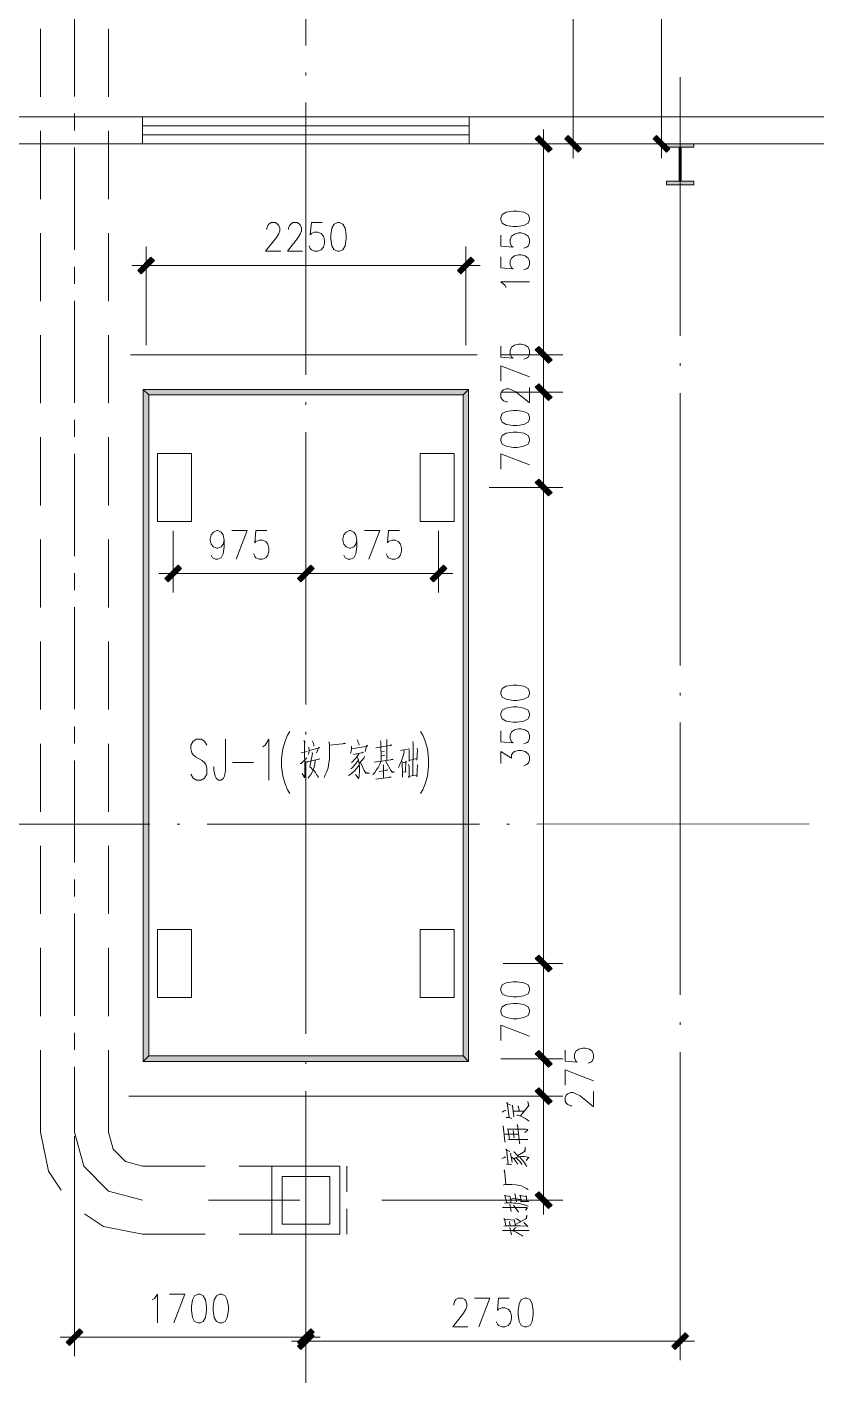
# Model space of a CAD drawing. Header units: millimetres. Extents: x 564 to 880, y 85 to 763.
# Drawn here: x 836.38 to 842.18, y 744.74 to 754.65 of the extents above; entities that cross this region are included whole.
import ezdxf

# ---------------------------------------------------------------- set-up
doc = ezdxf.new("R2010")
doc.units = ezdxf.units.MM

msp = doc.modelspace()

# ---------------------------------------------------------------- hatches: boundary and pattern name
h = msp.add_hatch(color=0)
h.dxf.hatch_style = 2
h.paths.add_polyline_path([(840.2417, 753.7575), (840.217, 753.7328), (840.119, 753.8308), (840.1436, 753.8555)])
h = msp.add_hatch(color=0)
h.dxf.hatch_style = 2
h.paths.add_polyline_path([(840.3354, 753.8308), (840.3601, 753.8555), (840.4581, 753.7575), (840.4335, 753.7328)])
h = msp.add_hatch(color=0)
h.dxf.hatch_style = 2
h.paths.add_polyline_path([(840.9859, 753.8308), (841.0106, 753.8555), (841.1086, 753.7575), (841.0839, 753.7328)])
h = msp.add_hatch(color=0)
h.dxf.hatch_style = 2
h.paths.add_polyline_path([(841.2828, 753.7693), (841.0828, 753.7693), (841.0828, 753.794), (841.2828, 753.794)])
h = msp.add_hatch(color=0)
h.dxf.hatch_style = 2
h.paths.add_polyline_path([(841.1751, 753.7693), (841.1902, 753.7693), (841.1902, 753.5192), (841.1751, 753.5192)])
h = msp.add_hatch(color=0)
h.dxf.hatch_style = 2
h.paths.add_polyline_path([(841.2828, 753.5192), (841.0828, 753.5192), (841.0828, 753.4941), (841.2828, 753.4941)])
h = msp.add_hatch(color=0)
h.dxf.hatch_style = 2
h.paths.add_polyline_path([(837.2946, 752.9614), (837.3196, 752.9367), (837.2216, 752.8387), (837.1969, 752.8633)])
h = msp.add_hatch(color=0)
h.dxf.hatch_style = 2
h.paths.add_polyline_path([(839.5712, 752.8387), (839.5465, 752.8633), (839.6445, 752.9614), (839.6692, 752.9367)])
h = msp.add_hatch(color=0)
h.dxf.hatch_style = 2
h.paths.add_polyline_path([(840.119, 752.2809), (840.1436, 752.3056), (840.2417, 752.2075), (840.217, 752.1828)])
h = msp.add_hatch(color=0)
h.dxf.hatch_style = 2
h.paths.add_polyline_path([(840.119, 752.2809), (840.1436, 752.3056), (840.2417, 752.2075), (840.217, 752.1828)])
h = msp.add_hatch(color=0)
h.dxf.hatch_style = 2
h.paths.add_polyline_path([(837.2781, 747.0897), (837.2381, 747.0497), (837.2381, 751.9893), (837.2781, 751.9492)])
h = msp.add_hatch(color=0)
h.dxf.hatch_style = 2
h.paths.add_polyline_path([(837.2781, 751.9492), (837.2381, 751.9893), (839.6281, 751.9893), (839.588, 751.9492)])
h = msp.add_hatch(color=0)
h.dxf.hatch_style = 2
h.paths.add_polyline_path([(839.588, 751.9492), (839.6281, 751.9893), (839.6281, 747.0497), (839.588, 747.0897)])
h = msp.add_hatch(color=0)
h.dxf.hatch_style = 2
h.paths.add_polyline_path([(840.2417, 751.9327), (840.217, 751.9081), (840.119, 752.0057), (840.1436, 752.0308)])
h = msp.add_hatch(color=0)
h.dxf.hatch_style = 2
h.paths.add_polyline_path([(840.2417, 751.9327), (840.217, 751.9081), (840.119, 752.0057), (840.1436, 752.0308)])
h = msp.add_hatch(color=0)
h.dxf.hatch_style = 2
h.paths.add_polyline_path([(840.2417, 751.2326), (840.217, 751.2079), (840.119, 751.3059), (840.1436, 751.3306)])
h = msp.add_hatch(color=0)
h.dxf.hatch_style = 2
h.paths.add_polyline_path([(840.119, 751.3059), (840.1436, 751.3306), (840.2417, 751.2326), (840.217, 751.2079)])
h = msp.add_hatch(color=0)
h.dxf.hatch_style = 2
h.paths.add_polyline_path([(837.4946, 750.6977), (837.5196, 750.673), (837.4216, 750.5749), (837.3969, 750.5996)])
h = msp.add_hatch(color=0)
h.dxf.hatch_style = 2
h.paths.add_polyline_path([(838.4696, 750.6977), (838.4942, 750.673), (838.3966, 750.5749), (838.3715, 750.5996)])
h = msp.add_hatch(color=0)
h.dxf.hatch_style = 2
h.paths.add_polyline_path([(838.3966, 750.5749), (838.3715, 750.5996), (838.4696, 750.6977), (838.4942, 750.673)])
h = msp.add_hatch(color=0)
h.dxf.hatch_style = 2
h.paths.add_polyline_path([(839.3708, 750.5749), (839.3461, 750.5996), (839.4442, 750.6977), (839.4689, 750.673)])
h = msp.add_hatch(color=0)
h.dxf.hatch_style = 2
h.paths.add_polyline_path([(840.119, 747.8064), (840.1436, 747.8311), (840.2417, 747.733), (840.217, 747.7084)])
h = msp.add_hatch(color=0)
h.dxf.hatch_style = 2
h.paths.add_polyline_path([(840.2417, 747.733), (840.217, 747.7084), (840.119, 747.8064), (840.1436, 747.8311)])
h = msp.add_hatch(color=0)
h.dxf.hatch_style = 2
h.paths.add_polyline_path([(839.588, 747.0897), (839.6281, 747.0497), (837.2381, 747.0497), (837.2781, 747.0897)])
h = msp.add_hatch(color=0)
h.dxf.hatch_style = 2
h.paths.add_polyline_path([(840.119, 747.1062), (840.1436, 747.1309), (840.2417, 747.0332), (840.217, 747.0082)])
h = msp.add_hatch(color=0)
h.dxf.hatch_style = 2
h.paths.add_polyline_path([(840.2417, 747.0332), (840.217, 747.0082), (840.119, 747.1062), (840.1436, 747.1309)])
h = msp.add_hatch(color=0)
h.dxf.hatch_style = 2
h.paths.add_polyline_path([(840.2417, 746.7581), (840.217, 746.7334), (840.119, 746.8314), (840.1436, 746.8561)])
h = msp.add_hatch(color=0)
h.dxf.hatch_style = 2
h.paths.add_polyline_path([(840.119, 746.8314), (840.1436, 746.8561), (840.2417, 746.7581), (840.217, 746.7334)])
h = msp.add_hatch(color=0)
h.dxf.hatch_style = 2
h.paths.add_polyline_path([(840.119, 746.0665), (840.1436, 746.0912), (840.2417, 745.9931), (840.217, 745.9684)])
h = msp.add_hatch(color=0)
h.dxf.hatch_style = 2
h.paths.add_polyline_path([(836.7697, 745.0843), (836.7944, 745.0597), (836.6967, 744.9616), (836.6717, 744.9863)])
h = msp.add_hatch(color=0)
h.dxf.hatch_style = 2
h.paths.add_polyline_path([(838.3966, 744.9616), (838.3715, 744.9863), (838.4696, 745.0843), (838.4942, 745.0597)])
h = msp.add_hatch(color=0)
h.dxf.hatch_style = 2
h.paths.add_polyline_path([(838.4696, 745.0554), (838.4942, 745.0307), (838.3966, 744.9326), (838.3715, 744.9573)])
h = msp.add_hatch(color=0)
h.dxf.hatch_style = 2
h.paths.add_polyline_path([(841.1462, 744.9326), (841.1215, 744.9573), (841.2195, 745.0554), (841.2442, 745.0307)])

# ---------------------------------------------------------------- linework, layer by layer
at = {"color": 0, "lineweight": 0}
for points in [[(841.0474, 753.7947), (841.0474, 759.593)], [(840.397, 757.0931), (840.397, 753.7947)], [(838.4331, 754.5181), (838.4331, 756.5199)], [(836.7332, 754.1421), (836.7332, 754.8927)], [(836.4831, 754.6401), (836.4831, 754.1396)], [(836.9833, 754.6401), (836.9833, 754.1396)], [(838.4331, 754.2977), (838.4331, 754.3178)], [(841.1827, 752.3828), (841.1827, 754.2834)], [(838.4331, 752.0959), (838.4331, 754.0977)], [(834.5833, 753.994), (837.2331, 753.994)], [(836.7332, 753.892), (836.7332, 754.0169)], [(837.2331, 753.994), (839.6331, 753.994)], [(837.2331, 753.994), (837.2331, 753.794)], [(839.6331, 753.994), (846.5323, 753.994)], [(839.6331, 753.994), (839.6331, 753.794)], [(836.4831, 753.8895), (836.4831, 753.3889)], [(836.9833, 753.8895), (836.9833, 753.3889)], [(839.6331, 753.9274), (837.2331, 753.9274)], [(840.1801, 753.6891), (840.1801, 753.8991)], [(840.397, 753.8991), (840.397, 753.6891)], [(841.0474, 753.8991), (841.0474, 753.6891)], [(837.2867, 753.794), (835.2849, 753.794)], [(836.0631, 753.794), (837.2331, 753.794)], [(839.6331, 753.8609), (837.2331, 753.8609)], [(837.2331, 753.794), (839.6331, 753.794)], [(837.5068, 753.794), (837.4867, 753.794)], [(839.7089, 753.794), (837.7071, 753.794)], [(846.3323, 753.794), (839.6331, 753.794)], [(839.929, 753.794), (839.9089, 753.794)], [(839.9497, 753.794), (840.32, 753.794)], [(842.1312, 753.794), (840.1293, 753.794)], [(840.1801, 752.2451), (840.1801, 753.7932)], [(842.0796, 753.794), (840.2567, 753.794)], [(842.4328, 753.794), (840.9072, 753.794)], [(836.7332, 753.0161), (836.7332, 753.7668)], [(838.145, 753.165), (838.145, 753.175), (838.1529, 753.195), (838.1612, 753.205), (838.1769, 753.2151), (838.2091, 753.2151), (838.2252, 753.205), (838.2331, 753.195), (838.2409, 753.175), (838.2409, 753.1549), (838.2331, 753.1349), (838.217, 753.1052), (838.1372, 753.005), (838.2492, 753.005)], [(838.305, 753.165), (838.305, 753.175), (838.3132, 753.195), (838.3211, 753.205), (838.3372, 753.2151), (838.369, 753.2151), (838.3851, 753.205), (838.393, 753.195), (838.4009, 753.175), (838.4009, 753.1549), (838.393, 753.1349), (838.3769, 753.1052), (838.2971, 753.005), (838.4091, 753.005)], [(838.5529, 753.2151), (838.4731, 753.2151), (838.4649, 753.1249), (838.4731, 753.1349), (838.4971, 753.1449), (838.5211, 753.1449), (838.5451, 753.1349), (838.5612, 753.1152), (838.569, 753.0852), (838.569, 753.0651), (838.5612, 753.0351), (838.5451, 753.0151), (838.5211, 753.005), (838.4971, 753.005), (838.4731, 753.0151), (838.4649, 753.0251), (838.457, 753.0451)], [(836.4831, 753.1388), (836.4831, 752.6383)], [(836.9833, 753.1388), (836.9833, 752.6383)], [(839.8653, 753.1231), (839.8653, 753.0433), (839.9551, 753.0351), (839.9451, 753.0433), (839.9351, 753.0673), (839.9351, 753.0913), (839.9451, 753.1152), (839.9651, 753.1313), (839.9952, 753.1392), (840.0152, 753.1392), (840.0453, 753.1313), (840.0653, 753.1152), (840.0753, 753.0913), (840.0753, 753.0673), (840.0653, 753.0433), (840.0553, 753.0351), (840.0352, 753.0272)], [(837.2581, 752.3141), (837.2581, 753.0401)], [(839.608, 752.3141), (839.608, 753.0401)], [(839.8653, 752.9632), (839.8653, 752.883), (839.9551, 752.8752), (839.9451, 752.883), (839.9351, 752.907), (839.9351, 752.9313), (839.9451, 752.9553), (839.9651, 752.971), (839.9952, 752.9793), (840.0152, 752.9793), (840.0453, 752.971), (840.0653, 752.9553), (840.0753, 752.9313), (840.0753, 752.907), (840.0653, 752.883), (840.0553, 752.8752), (840.0352, 752.8673)], [(836.7332, 752.7657), (836.7332, 752.8909)], [(837.3633, 752.9002), (837.1533, 752.9002)], [(837.2588, 752.9002), (839.6073, 752.9002)], [(839.5029, 752.9002), (839.7129, 752.9002)], [(839.9054, 752.7392), (839.8953, 752.7553), (839.8653, 752.7793), (840.0753, 752.7793)], [(836.7332, 751.8902), (836.7332, 752.6408)], [(836.4831, 752.3882), (836.4831, 751.8877)], [(836.9833, 752.3882), (836.9833, 751.8877)], [(839.8653, 752.3066), (839.8653, 752.2268), (839.9551, 752.2186), (839.9451, 752.2268), (839.9351, 752.2508), (839.9351, 752.2748), (839.9451, 752.2988), (839.9651, 752.3149), (839.9952, 752.3227), (840.0152, 752.3227), (840.0453, 752.3149), (840.0653, 752.2988), (840.0753, 752.2748), (840.0753, 752.2508), (840.0653, 752.2268), (840.0553, 752.2186), (840.0352, 752.2107)], [(840.1801, 752.3492), (840.1801, 752.1392)], [(840.1801, 752.3492), (840.1801, 752.1392)], [(839.6925, 752.2444), (837.145, 752.2444)], [(839.8649, 752.2444), (840.32, 752.2444)], [(839.9497, 752.2444), (840.32, 752.2444)], [(840.1801, 751.9692), (840.1801, 752.2444)], [(839.8653, 752.0508), (839.8653, 752.1628), (840.0753, 752.0827)], [(841.1827, 752.1624), (841.1827, 752.1825)], [(839.9154, 751.8988), (839.9054, 751.8988), (839.8853, 751.9066), (839.8753, 751.9149), (839.8653, 751.9306), (839.8653, 751.9628), (839.8753, 751.9789), (839.8853, 751.9868), (839.9054, 751.9946), (839.9254, 751.9946), (839.9451, 751.9868), (839.9751, 751.9707), (840.0753, 751.8909), (840.0753, 752.0029)], [(840.1801, 751.8644), (840.1801, 752.0741)], [(840.1801, 751.8644), (840.1801, 752.0741)], [(838.4331, 751.8755), (838.4331, 751.8955)], [(839.8649, 751.9692), (840.32, 751.9692)], [(839.8649, 751.9692), (840.32, 751.9692)], [(840.1801, 751.9685), (840.1801, 751.2701)], [(841.1827, 749.9606), (841.1827, 751.9624)], [(836.7332, 751.6397), (836.7332, 751.7649)], [(836.4831, 751.6376), (836.4831, 751.137)], [(836.9833, 751.6376), (836.9833, 751.137)], [(838.4331, 749.6737), (838.4331, 751.6755)], [(836.7332, 750.7639), (836.7332, 751.5149)], [(839.8653, 751.4032), (839.8653, 751.5152), (840.0753, 751.4354)], [(840.1801, 751.1642), (840.1801, 751.3742)], [(840.1801, 751.3742), (840.1801, 751.1642)], [(839.7801, 751.2694), (840.32, 751.2694)], [(839.7801, 751.2694), (840.32, 751.2694)], [(840.1801, 751.2687), (840.1801, 747.7703)], [(837.4581, 750.9492), (837.4581, 750.4962)], [(837.8334, 750.8812), (837.8255, 750.8512), (837.8094, 750.8315), (837.7855, 750.8215), (837.7776, 750.8215), (837.7536, 750.8315), (837.7375, 750.8512), (837.7297, 750.8812), (837.7297, 750.8912), (837.7375, 750.9213), (837.7536, 750.9413), (837.7776, 750.9513), (837.7855, 750.9513), (837.8094, 750.9413), (837.8255, 750.9213), (837.8334, 750.8812), (837.8334, 750.8315), (837.8255, 750.7814), (837.8094, 750.7513), (837.7855, 750.7413), (837.7697, 750.7413), (837.7458, 750.7513), (837.7375, 750.7714)], [(837.8896, 750.9513), (838.0016, 750.9513), (837.9214, 750.7413)], [(838.1454, 750.9513), (838.0656, 750.9513), (838.0574, 750.8612), (838.0656, 750.8712), (838.0896, 750.8812), (838.1136, 750.8812), (838.1375, 750.8712), (838.1536, 750.8512), (838.1615, 750.8215), (838.1615, 750.8014), (838.1536, 750.7714), (838.1375, 750.7513), (838.1136, 750.7413), (838.0896, 750.7413), (838.0656, 750.7513), (838.0574, 750.7614), (838.0495, 750.7814)], [(838.8084, 750.8812), (838.8002, 750.8512), (838.7844, 750.8315), (838.7601, 750.8215), (838.7522, 750.8215), (838.7282, 750.8315), (838.7121, 750.8512), (838.7043, 750.8812), (838.7043, 750.8912), (838.7121, 750.9213), (838.7282, 750.9413), (838.7522, 750.9513), (838.7601, 750.9513), (838.7844, 750.9413), (838.8002, 750.9213), (838.8084, 750.8812), (838.8084, 750.8315), (838.8002, 750.7814), (838.7844, 750.7513), (838.7601, 750.7413), (838.7443, 750.7413), (838.7204, 750.7513), (838.7121, 750.7714)], [(838.8642, 750.9513), (838.9762, 750.9513), (838.8964, 750.7413)], [(839.1204, 750.9513), (839.0402, 750.9513), (839.0324, 750.8612), (839.0402, 750.8712), (839.0642, 750.8812), (839.0882, 750.8812), (839.1121, 750.8712), (839.1282, 750.8512), (839.1361, 750.8215), (839.1361, 750.8014), (839.1282, 750.7714), (839.1121, 750.7513), (839.0882, 750.7413), (839.0642, 750.7413), (839.0402, 750.7513), (839.0324, 750.7614), (839.0241, 750.7814)], [(839.4073, 750.9492), (839.4073, 750.4962)], [(836.4831, 750.8866), (836.4831, 750.3864)], [(836.9833, 750.8866), (836.9833, 750.3864)], [(838.4331, 750.8676), (838.4331, 750.4962)], [(838.4331, 750.8676), (838.4331, 750.4962)], [(836.7332, 750.5138), (836.7332, 750.639)], [(837.5629, 750.6365), (837.3533, 750.6365)], [(838.4324, 750.6365), (837.4588, 750.6365)], [(838.5379, 750.6365), (838.3279, 750.6365)], [(838.3279, 750.6365), (838.5379, 750.6365)], [(839.4066, 750.6365), (838.4338, 750.6365)], [(839.3025, 750.6365), (839.5125, 750.6365)], [(836.7332, 749.6379), (836.7332, 750.3885)], [(836.4831, 750.1359), (836.4831, 749.6358)], [(836.9833, 750.1359), (836.9833, 749.6358)], [(841.1827, 749.7406), (841.1827, 749.7603)], [(836.7332, 749.3878), (836.7332, 749.5127)], [(841.1827, 747.5384), (841.1827, 749.5402)], [(837.706, 749.3756), (837.6889, 749.4043), (837.6631, 749.4186), (837.6291, 749.4186), (837.6034, 749.4043), (837.5862, 749.3756), (837.5862, 749.347), (837.5948, 749.3184), (837.6034, 749.3041), (837.6205, 749.2898), (837.6717, 749.2612), (837.6889, 749.2472), (837.6975, 749.2329), (837.706, 749.2043), (837.706, 749.1613), (837.6889, 749.1327), (837.6631, 749.1184), (837.6291, 749.1184), (837.6034, 749.1327), (837.5862, 749.1613)], [(837.8431, 749.4186), (837.8431, 749.19), (837.8348, 749.147), (837.8263, 749.1327), (837.8091, 749.1184), (837.7919, 749.1184), (837.7747, 749.1327), (837.7662, 749.147), (837.7576, 749.19), (837.7576, 749.2186)], [(838.1175, 749.3613), (838.1347, 749.3756), (838.1604, 749.4186), (838.1604, 749.1184)], [(838.3146, 749.4755), (838.2975, 749.4472), (838.2803, 749.4043), (838.2631, 749.347), (838.2545, 749.2755), (838.2545, 749.2186), (838.2631, 749.147), (838.2803, 749.0898), (838.2975, 749.0472), (838.3146, 749.0186)], [(838.4331, 749.4533), (838.4331, 749.4733)], [(838.8112, 749.4136), (838.818, 749.395), (838.8223, 749.3853), (838.8238, 749.3735)], [(839.0266, 749.4161), (839.0281, 749.4068), (839.0266, 749.2651)], [(839.2746, 749.4755), (839.2918, 749.4472), (839.3089, 749.4043), (839.3261, 749.347), (839.3347, 749.2755), (839.3347, 749.2186), (839.3261, 749.147), (839.3089, 749.0898), (839.2918, 749.0472), (839.2746, 749.0186)], [(839.8653, 749.4794), (839.8653, 749.3996), (839.9551, 749.3914), (839.9451, 749.3996), (839.9351, 749.4236), (839.9351, 749.4476), (839.9451, 749.4715), (839.9651, 749.4876), (839.9952, 749.4955), (840.0152, 749.4955), (840.0453, 749.4876), (840.0653, 749.4715), (840.0753, 749.4476), (840.0753, 749.4236), (840.0653, 749.3996), (840.0553, 749.3914), (840.0352, 749.3835)], [(836.4831, 749.3853), (836.4831, 748.8848)], [(836.9833, 749.3853), (836.9833, 748.8848)], [(838.3973, 749.317), (838.4427, 749.3288)], [(838.4184, 749.4089), (838.427, 749.395), (838.4227, 749.3971), (838.4256, 749.1517), (838.4241, 749.142), (838.4227, 749.1349), (838.4059, 749.1656), (838.4227, 749.142)], [(838.4553, 749.3595), (838.4567, 749.3359), (838.4538, 749.3191), (838.4527, 749.3098), (838.4499, 749.3052)], [(838.4567, 749.3359), (838.5318, 749.3545), (838.529, 749.3595), (838.5121, 749.317)], [(838.4796, 749.3216), (838.481, 749.3123), (838.4624, 749.2154), (838.471, 749.2082), (838.4796, 749.1989), (838.4907, 749.1871), (838.5036, 749.1728), (838.5121, 749.1585), (838.5193, 749.1492), (838.525, 749.1374)], [(838.4781, 749.4068), (838.4882, 749.3878), (838.4907, 749.3781), (838.4907, 749.3663)], [(838.6027, 749.3996), (838.607, 749.3807), (838.607, 749.3427), (838.607, 749.3073), (838.6055, 749.2719), (838.6012, 749.2436), (838.5959, 749.2082), (838.5873, 749.1821), (838.5758, 749.1563), (838.5672, 749.1374)], [(838.7218, 749.3878), (838.7146, 749.39), (838.705, 749.3853), (838.7232, 749.3878), (838.6084, 749.3735)], [(838.7687, 749.3663), (838.7687, 749.3545), (838.7672, 749.3427), (838.7658, 749.3309), (838.7644, 749.3216), (838.7615, 749.3123)], [(838.7687, 749.3477), (838.8864, 749.3663), (838.8807, 749.3735), (838.8678, 749.3288)], [(838.7826, 749.3052), (838.8549, 749.3216), (838.851, 749.3241), (838.8438, 749.3191)], [(838.9798, 749.4089), (838.9826, 749.3996), (838.9855, 749.2579), (838.9769, 749.2343), (838.964, 749.2107), (838.9501, 749.1917), (838.9386, 749.1728), (838.9261, 749.1585)], [(838.9458, 749.3545), (839.0649, 749.3735), (839.0592, 749.376), (839.0492, 749.3688)], [(838.9855, 749.3263), (838.9884, 749.3263), (839.0109, 749.3309)], [(839.1526, 749.3381), (839.154, 749.3216), (839.1454, 749.2887), (839.1358, 749.2601), (839.1257, 749.239), (839.1143, 749.2107)], [(839.1286, 749.3359), (839.1798, 749.3452)], [(839.1894, 749.3499), (839.1923, 749.3359), (839.1923, 749.2579), (839.1894, 749.2626), (839.2492, 749.2769)], [(839.2177, 749.4018), (839.2206, 749.3807), (839.2191, 749.1517)], [(839.2506, 749.3524), (839.252, 749.3381), (839.2492, 749.2651)], [(839.8653, 749.2393), (839.8653, 749.3273), (839.9451, 749.2794), (839.9451, 749.3034), (839.9551, 749.3195), (839.9651, 749.3273), (839.9952, 749.3356), (840.0152, 749.3356), (840.0453, 749.3273), (840.0653, 749.3116), (840.0753, 749.2876), (840.0753, 749.2637), (840.0653, 749.2393), (840.0553, 749.2315), (840.0352, 749.2236)], [(836.7332, 748.5119), (836.7332, 749.2626)], [(837.8946, 749.2472), (838.0488, 749.2472)], [(838.3901, 749.239), (838.3973, 749.239), (838.4399, 749.2815)], [(838.4331, 747.2515), (838.4331, 749.2533)], [(838.4384, 749.2508), (838.4427, 749.2483), (838.4456, 749.2508), (838.5361, 749.2744), (838.529, 749.2719), (838.5222, 749.2697)], [(838.5021, 749.2626), (838.4993, 749.2343), (838.4935, 749.2129), (838.4853, 749.1939), (838.4781, 749.1753), (838.4696, 749.1585), (838.4581, 749.1445), (838.4499, 749.1327)], [(838.8252, 749.2272), (838.8041, 749.2035), (838.7855, 749.1821), (838.7701, 749.1681), (838.7572, 749.1585), (838.7472, 749.1517)], [(838.818, 749.2626), (838.8012, 749.2415), (838.7869, 749.2247), (838.7744, 749.2107), (838.7644, 749.201)], [(838.8223, 749.3098), (838.8027, 749.2815), (838.7884, 749.2672), (838.7773, 749.2554), (838.7672, 749.2461)], [(838.8098, 749.2887), (838.818, 749.2719), (838.8223, 749.2533), (838.8252, 749.2343), (838.8266, 749.2129), (838.8281, 749.1917), (838.8266, 749.1753), (838.8252, 749.1563), (838.8238, 749.1445), (838.8209, 749.1349), (838.8195, 749.1281), (838.8141, 749.1374), (838.7969, 749.1585), (838.8195, 749.1327)], [(838.8635, 749.2908), (838.8606, 749.2815), (838.8252, 749.239)], [(838.8352, 749.2461), (838.8706, 749.1681), (838.9003, 749.1681), (838.8706, 749.1728), (838.8621, 749.1871)], [(838.9343, 749.2483), (839.0746, 749.2697), (839.0692, 749.2719), (839.0592, 749.2697)], [(838.9869, 749.2934), (839.0123, 749.3005)], [(839.0037, 749.2297), (839.0037, 749.1349)], [(839.018, 749.2601), (839.0635, 749.1753), (839.0832, 749.1753), (839.0635, 749.1799), (839.0549, 749.1917)], [(839.1386, 749.2579), (839.1415, 749.2415), (839.1429, 749.1681), (839.1429, 749.1399), (839.1429, 749.1753), (839.1698, 749.1774), (839.1655, 749.1774), (839.1683, 749.2579), (839.1726, 749.2508), (839.1401, 749.2436)], [(839.188, 749.2318), (839.1909, 749.2179), (839.1909, 749.1374), (839.188, 749.1445), (839.2506, 749.1563), (839.2492, 749.142), (839.2531, 749.2297)], [(838.9458, 749.1256), (839.0592, 749.1399), (839.0535, 749.142), (839.0463, 749.1374)], [(838.9726, 749.1799), (839.0324, 749.1917), (839.0295, 749.1939), (839.018, 749.1871)], [(837.2867, 748.7946), (835.2849, 748.7942)], [(837.5068, 748.7946), (837.4867, 748.7946)], [(839.7089, 748.7946), (837.7071, 748.7946)], [(839.929, 748.7946), (839.9089, 748.7946)], [(842.1312, 748.795), (840.1293, 748.7946)], [(836.4831, 748.6347), (836.4831, 748.1341)], [(836.9833, 748.6347), (836.9833, 748.1341)], [(836.7332, 748.2619), (836.7332, 748.3867)], [(836.7332, 747.386), (836.7332, 748.1366)], [(836.4831, 747.884), (836.4831, 747.3835)], [(836.9833, 747.884), (836.9833, 747.3835)], [(840.1801, 747.8747), (840.1801, 747.6647)], [(840.1801, 747.6647), (840.1801, 747.8747)], [(839.8828, 747.7695), (840.32, 747.7695)], [(839.8828, 747.7695), (840.32, 747.7695)], [(840.1801, 747.7688), (840.1801, 747.0704)], [(841.1827, 747.3184), (841.1827, 747.338)], [(836.7332, 747.1355), (836.7332, 747.2608)], [(839.8653, 747.2035), (839.8653, 747.3155), (840.0753, 747.2357)], [(836.4831, 747.1334), (836.4831, 746.5298)], [(836.9833, 747.1334), (836.9833, 746.5298)], [(840.1801, 747.1745), (840.1801, 746.9649)], [(840.1801, 746.9649), (840.1801, 747.1745)], [(840.3376, 747.1323), (840.3376, 747.0522), (840.4277, 747.0443), (840.4177, 747.0522), (840.4077, 747.0761), (840.4077, 747.1001), (840.4177, 747.1241), (840.4377, 747.1402), (840.4674, 747.1481), (840.4875, 747.1481), (840.5175, 747.1402), (840.5376, 747.1241), (840.5476, 747.1001), (840.5476, 747.0761), (840.5376, 747.0522), (840.5276, 747.0443), (840.5075, 747.0361)], [(838.4331, 747.0311), (838.4331, 747.0511)], [(839.8649, 747.0697), (840.32, 747.0697)], [(840.0821, 747.0697), (840.32, 747.0697)], [(840.1801, 746.7953), (840.1801, 747.069)], [(841.1827, 745.1162), (841.1827, 747.118)], [(836.7332, 746.5298), (836.7332, 747.0107)], [(840.3376, 746.8761), (840.3376, 746.9881), (840.5476, 746.9083)], [(840.1801, 746.6897), (840.1801, 746.8998)], [(840.1801, 746.8998), (840.1801, 746.6897)], [(839.8249, 746.7946), (837.1318, 746.7946)], [(838.4331, 745.2378), (838.4331, 746.8311)], [(839.578, 746.7946), (840.32, 746.7946)], [(839.9275, 746.6382), (839.9129, 746.747), (839.9079, 746.7441), (839.9376, 746.7295)], [(840.012, 746.649), (840.0102, 746.6504), (840.0714, 746.7269), (840.0631, 746.7559), (840.0682, 746.7269), (840.0631, 746.7176)], [(840.0821, 746.7946), (840.32, 746.7946)], [(840.1801, 746.7939), (840.1801, 746.0303)], [(840.3877, 746.7241), (840.3776, 746.7241), (840.3576, 746.7323), (840.3476, 746.7402), (840.3376, 746.7563), (840.3376, 746.7881), (840.3476, 746.8042), (840.3576, 746.8121), (840.3776, 746.8203), (840.3977, 746.8203), (840.4177, 746.8121), (840.4478, 746.7964), (840.5476, 746.7162), (840.5476, 746.8282)], [(839.8746, 746.6779), (839.8896, 746.6862), (839.8978, 746.6901), (839.9029, 746.6901)], [(839.9043, 746.6382), (839.9161, 746.6382), (839.9243, 746.6371), (839.9326, 746.6357), (839.9408, 746.6332), (839.9458, 746.6303)], [(839.9608, 746.6425), (839.9508, 746.7284), (839.949, 746.723), (839.954, 746.7098)], [(839.9622, 746.6833), (839.9705, 746.6847), (840.0417, 746.6847)], [(839.9823, 746.6543), (839.9905, 746.6543), (840.012, 746.6475), (840.0302, 746.6382), (840.0467, 746.6293), (840.0599, 746.621), (840.0732, 746.6117)], [(839.9987, 746.6901), (840.0005, 746.6926), (839.9937, 746.723), (839.9919, 746.7191), (839.9955, 746.7123)], [(839.8946, 746.4572), (839.8978, 746.4597), (839.8961, 746.4636), (839.8828, 746.5774), (839.8828, 746.5724), (839.8846, 746.5591)], [(839.9293, 746.4783), (839.9175, 746.5552), (839.9143, 746.5509), (840.0385, 746.5523), (840.0517, 746.5509), (840.0614, 746.5484), (840.0649, 746.547), (840.0417, 746.5273)], [(839.964, 746.4876), (839.9558, 746.543)], [(840.002, 746.4439), (840.0052, 746.4479), (840.0038, 746.4504), (839.9873, 746.5867), (839.9855, 746.5803), (839.9905, 746.5681)], [(836.4831, 746.5298), (836.5404, 746.2429), (836.6334, 746.1033)], [(836.7332, 746.5298), (836.8001, 746.2797), (836.9833, 746.0969), (837.2331, 746.0296)], [(836.7332, 746.4994), (836.7332, 744.8829)], [(836.9833, 746.5298), (837.0166, 746.4046), (837.1082, 746.3133), (837.2331, 746.2797)], [(839.8928, 746.5141), (839.997, 746.5141)], [(839.9175, 746.4729), (839.9308, 746.4769), (839.9987, 746.4769), (840.0649, 746.4758), (840.0581, 746.4758), (840.0267, 746.4769)], [(839.8732, 746.3355), (839.8864, 746.342), (839.8928, 746.3459), (839.9011, 746.3473)], [(839.9193, 746.2958), (839.9061, 746.4057), (839.9011, 746.4003), (839.9326, 746.3885)], [(839.949, 746.3091), (839.9376, 746.3763), (839.9358, 746.3724), (839.9394, 746.3659)], [(839.9458, 746.3459), (839.9655, 746.3277), (839.9755, 746.3144), (839.9837, 746.3037), (839.9905, 746.2944)], [(839.959, 746.3845), (839.9655, 746.3817), (839.9955, 746.3488)], [(839.9608, 746.3341), (839.9723, 746.342), (839.9855, 746.3459), (839.9987, 746.3488), (840.0134, 746.3498), (840.0284, 746.3513), (840.0399, 746.3498), (840.0531, 746.3488), (840.0614, 746.3473), (840.0682, 746.3448), (840.0732, 746.3434), (840.0664, 746.338), (840.0517, 746.3223), (840.0699, 746.3434)], [(839.9787, 746.342), (839.9937, 746.3262), (840.0052, 746.313), (840.0152, 746.3012), (840.022, 746.2919)], [(839.9905, 746.3581), (840.0449, 746.391), (840.0449, 746.4189), (840.0417, 746.391), (840.0317, 746.3831)], [(840.0038, 746.3488), (840.0202, 746.3287), (840.0352, 746.3116), (840.0449, 746.2972), (840.0517, 746.2851), (840.0567, 746.2758)], [(837.2331, 746.2797), (837.6921, 746.2797)], [(837.9422, 746.2797), (838.4012, 746.2797)], [(838.183, 746.2797), (838.6832, 746.2797)], [(838.183, 745.7799), (838.183, 746.2797)], [(838.6832, 745.7799), (838.6832, 746.2797)], [(838.7329, 746.0922), (838.7329, 746.2797)], [(839.8914, 746.2522), (839.8896, 746.2454), (839.8928, 746.2364), (839.8914, 746.2536), (839.9011, 746.1463)], [(839.9061, 746.2958), (839.9143, 746.2958), (839.9225, 746.2944), (839.9308, 746.2933), (839.9376, 746.2919), (839.944, 746.289)], [(838.2581, 746.2049), (838.608, 746.2049)], [(838.2581, 745.8547), (838.2581, 746.2049)], [(838.608, 745.8547), (838.608, 746.2049)], [(839.8828, 746.1409), (839.8961, 746.1448), (839.9225, 746.1448), (839.9476, 746.1448), (839.9723, 746.1438), (839.9919, 746.1398), (840.017, 746.1345), (840.0352, 746.1266), (840.0531, 746.1158), (840.0664, 746.108)], [(839.9061, 746.0128), (839.8961, 746.0668), (839.8928, 746.0643), (839.9326, 746.0575), (839.9308, 746.0629), (839.9426, 746.0114)], [(839.9408, 746.0379), (839.954, 746.0418), (839.9919, 746.0379), (840.0152, 746.0339)], [(839.9805, 746.0167), (839.9673, 746.0801)], [(840.007, 746.0167), (840.0184, 746.0192), (840.0385, 746.0192), (840.0714, 746.0207), (840.0567, 746.0207), (840.0517, 746.0643), (840.0517, 746.0565), (840.0038, 746.0643), (840.0088, 746.0668), (840.017, 746.0182)], [(840.1801, 746.1348), (840.1801, 745.9248)], [(837.7182, 746.0296), (838.3894, 746.0296)], [(838.7329, 745.7799), (838.7329, 745.9674)], [(838.9901, 746.0296), (840.32, 746.0296)], [(839.8764, 745.9745), (839.8864, 745.9785), (839.8828, 745.977), (840.0449, 745.9756), (840.0567, 745.9756), (840.0614, 745.9745), (840.0467, 745.9559), (840.0581, 745.9745)], [(839.8928, 746.0074), (839.9043, 746.0114), (839.9243, 746.0114), (839.9426, 746.0114), (839.9608, 746.0089), (839.9787, 746.0074), (839.9937, 746.006), (840.0102, 746.0035), (840.0302, 745.9981), (840.0449, 745.9942), (840.0664, 745.9863)], [(839.9426, 745.9466), (839.9308, 746.0006)], [(839.9955, 745.9412), (839.959, 745.9928)], [(836.8069, 745.9298), (836.9461, 745.8368), (837.2331, 745.7799)], [(838.2581, 745.8547), (838.608, 745.8547)], [(839.9029, 745.8421), (839.8928, 745.8951), (839.8878, 745.8897), (839.964, 745.8819), (839.964, 745.8872), (839.9723, 745.8421)], [(839.8878, 745.8382), (839.9011, 745.8407), (839.9572, 745.8407), (839.9608, 745.8407), (840.0038, 745.8407), (840.007, 745.8407), (840.0581, 745.8382), (840.0631, 745.8368), (840.0334, 745.8647), (840.0367, 745.8633)], [(839.9343, 745.8421), (839.9293, 745.8726)], [(839.9723, 745.8514), (840.0549, 745.8962), (840.0567, 745.9201), (840.0517, 745.8962), (840.0435, 745.8897)], [(839.9755, 745.8962), (839.9837, 745.8937), (840.0102, 745.8726)], [(837.2331, 745.7799), (837.6921, 745.7799)], [(837.9422, 745.7799), (838.4012, 745.7799)], [(838.183, 745.7799), (838.6832, 745.7799)], [(839.8746, 745.8049), (839.8828, 745.8078), (840.0732, 745.8064), (840.0614, 745.8039), (840.0417, 745.8064)], [(839.9326, 745.8303), (839.944, 745.776)], [(839.944, 745.8064), (839.9673, 745.7985), (839.9887, 745.7892), (840.0038, 745.7813), (840.017, 745.7734), (840.0284, 745.7666)], [(839.9558, 745.8078), (839.9673, 745.825), (839.9773, 745.8303)], [(837.3032, 745.2979), (837.3193, 745.308), (837.3432, 745.338), (837.3432, 745.128)], [(837.4313, 745.338), (837.5433, 745.338), (837.4631, 745.128)], [(838.4331, 745.3166), (838.4331, 744.8539)], [(839.52, 745.2589), (839.52, 745.269), (839.5279, 745.289), (839.5358, 745.299), (839.5519, 745.309), (839.5841, 745.309), (839.5998, 745.299), (839.608, 745.289), (839.6159, 745.269), (839.6159, 745.2489), (839.608, 745.2289), (839.5919, 745.1992), (839.5118, 745.099), (839.6238, 745.099)], [(839.6721, 745.309), (839.7841, 745.309), (839.7039, 745.099)], [(839.9279, 745.309), (839.8478, 745.309), (839.8399, 745.2192), (839.8478, 745.2289), (839.8717, 745.2389), (839.8961, 745.2389), (839.92, 745.2289), (839.9358, 745.2092), (839.944, 745.1792), (839.944, 745.1591), (839.9358, 745.1291), (839.92, 745.109), (839.8961, 745.099), (839.8717, 745.099), (839.8478, 745.109), (839.8399, 745.1191), (839.832, 745.1391)], [(841.1827, 745.3166), (841.1827, 744.8539)], [(838.4331, 745.2403), (838.4331, 744.8829)], [(838.4331, 745.2378), (838.4331, 741.4839)], [(836.8381, 745.0232), (836.628, 745.0232)], [(836.7339, 745.0232), (838.4324, 745.0232)], [(838.3279, 745.0232), (838.5379, 745.0232)], [(838.5379, 744.9942), (838.3279, 744.9942)], [(838.4338, 744.9942), (841.1819, 744.9942)], [(841.0778, 744.9942), (841.2878, 744.9942)], [(841.1827, 744.8962), (841.1827, 744.9162)]]:
    msp.add_lwpolyline(points, dxfattribs=at)
for points in [[(840.2417, 753.7575), (840.217, 753.7328), (840.119, 753.8308), (840.1436, 753.8555)], [(840.3354, 753.8308), (840.3601, 753.8555), (840.4581, 753.7575), (840.4335, 753.7328)], [(840.9859, 753.8308), (841.0106, 753.8555), (841.1086, 753.7575), (841.0839, 753.7328)], [(841.2828, 753.7693), (841.0828, 753.7693), (841.0828, 753.794), (841.2828, 753.794)], [(841.1751, 753.7693), (841.1902, 753.7693), (841.1902, 753.5192), (841.1751, 753.5192)], [(841.2828, 753.5192), (841.0828, 753.5192), (841.0828, 753.4941), (841.2828, 753.4941)], [(839.8653, 753.2351), (839.8753, 753.2111), (839.9054, 753.195), (839.9551, 753.1871), (839.9851, 753.1871), (840.0352, 753.195), (840.0653, 753.2111), (840.0753, 753.2351), (840.0753, 753.2512), (840.0653, 753.2752), (840.0352, 753.2913), (839.9851, 753.2991), (839.9551, 753.2991), (839.9054, 753.2913), (839.8753, 753.2752), (839.8653, 753.2512)], [(838.6649, 753.2151), (838.6409, 753.205), (838.6248, 753.175), (838.617, 753.1249), (838.617, 753.0952), (838.6248, 753.0451), (838.6409, 753.0151), (838.6649, 753.005), (838.681, 753.005), (838.705, 753.0151), (838.7211, 753.0451), (838.729, 753.0952), (838.729, 753.1249), (838.7211, 753.175), (838.705, 753.205), (838.681, 753.2151)], [(837.2946, 752.9614), (837.3196, 752.9367), (837.2216, 752.8387), (837.1969, 752.8633)], [(839.5712, 752.8387), (839.5465, 752.8633), (839.6445, 752.9614), (839.6692, 752.9367)], [(840.119, 752.2809), (840.1436, 752.3056), (840.2417, 752.2075), (840.217, 752.1828)], [(840.119, 752.2809), (840.1436, 752.3056), (840.2417, 752.2075), (840.217, 752.1828)], [(837.2781, 747.0897), (837.2381, 747.0497), (837.2381, 751.9893), (837.2781, 751.9492)], [(837.2781, 751.9492), (837.2381, 751.9893), (839.6281, 751.9893), (839.588, 751.9492)], [(839.588, 751.9492), (839.6281, 751.9893), (839.6281, 747.0497), (839.588, 747.0897)], [(840.2417, 751.9327), (840.217, 751.9081), (840.119, 752.0057), (840.1436, 752.0308)], [(840.2417, 751.9327), (840.217, 751.9081), (840.119, 752.0057), (840.1436, 752.0308)], [(839.8653, 751.7714), (839.8753, 751.7474), (839.9054, 751.7313), (839.9551, 751.7234), (839.9851, 751.7234), (840.0352, 751.7313), (840.0653, 751.7474), (840.0753, 751.7714), (840.0753, 751.7871), (840.0653, 751.8111), (840.0352, 751.8272), (839.9851, 751.8354), (839.9551, 751.8354), (839.9054, 751.8272), (839.8753, 751.8111), (839.8653, 751.7871)], [(839.8653, 751.6115), (839.8753, 751.5871), (839.9054, 751.5714), (839.9551, 751.5632), (839.9851, 751.5632), (840.0352, 751.5714), (840.0653, 751.5871), (840.0753, 751.6115), (840.0753, 751.6272), (840.0653, 751.6512), (840.0352, 751.6673), (839.9851, 751.6751), (839.9551, 751.6751), (839.9054, 751.6673), (839.8753, 751.6512), (839.8653, 751.6272)], [(837.3432, 751.5191), (837.593, 751.5191), (837.593, 751.0193), (837.3432, 751.0193)], [(839.2721, 751.5191), (839.5229, 751.5191), (839.5229, 751.0193), (839.2721, 751.0193)], [(840.2417, 751.2326), (840.217, 751.2079), (840.119, 751.3059), (840.1436, 751.3306)], [(840.119, 751.3059), (840.1436, 751.3306), (840.2417, 751.2326), (840.217, 751.2079)], [(837.4946, 750.6977), (837.5196, 750.673), (837.4216, 750.5749), (837.3969, 750.5996)], [(838.4696, 750.6977), (838.4942, 750.673), (838.3966, 750.5749), (838.3715, 750.5996)], [(838.3966, 750.5749), (838.3715, 750.5996), (838.4696, 750.6977), (838.4942, 750.673)], [(839.3708, 750.5749), (839.3461, 750.5996), (839.4442, 750.6977), (839.4689, 750.673)], [(839.8653, 749.7513), (839.8753, 749.7273), (839.9054, 749.7116), (839.9551, 749.7034), (839.9851, 749.7034), (840.0352, 749.7116), (840.0653, 749.7273), (840.0753, 749.7513), (840.0753, 749.7674), (840.0653, 749.7914), (840.0352, 749.8075), (839.9851, 749.8154), (839.9551, 749.8154), (839.9054, 749.8075), (839.8753, 749.7914), (839.8653, 749.7674)], [(839.8653, 749.5914), (839.8753, 749.5674), (839.9054, 749.5513), (839.9551, 749.5434), (839.9851, 749.5434), (840.0352, 749.5513), (840.0653, 749.5674), (840.0753, 749.5914), (840.0753, 749.6075), (840.0653, 749.6315), (840.0352, 749.6476), (839.9851, 749.6554), (839.9551, 749.6554), (839.9054, 749.6476), (839.8753, 749.6315), (839.8653, 749.6075)], [(837.3432, 748.0196), (837.593, 748.0196), (837.593, 747.5198), (837.3432, 747.5198)], [(839.2721, 748.0196), (839.5229, 748.0196), (839.5229, 747.5198), (839.2721, 747.5198)], [(840.119, 747.8064), (840.1436, 747.8311), (840.2417, 747.733), (840.217, 747.7084)], [(840.2417, 747.733), (840.217, 747.7084), (840.119, 747.8064), (840.1436, 747.8311)], [(839.8653, 747.5717), (839.8753, 747.5477), (839.9054, 747.5316), (839.9551, 747.5237), (839.9851, 747.5237), (840.0352, 747.5316), (840.0653, 747.5477), (840.0753, 747.5717), (840.0753, 747.5878), (840.0653, 747.6118), (840.0352, 747.6275), (839.9851, 747.6357), (839.9551, 747.6357), (839.9054, 747.6275), (839.8753, 747.6118), (839.8653, 747.5878)], [(839.8653, 747.4118), (839.8753, 747.3878), (839.9054, 747.3717), (839.9551, 747.3638), (839.9851, 747.3638), (840.0352, 747.3717), (840.0653, 747.3878), (840.0753, 747.4118), (840.0753, 747.4275), (840.0653, 747.4518), (840.0352, 747.4676), (839.9851, 747.4758), (839.9551, 747.4758), (839.9054, 747.4676), (839.8753, 747.4518), (839.8653, 747.4275)], [(839.588, 747.0897), (839.6281, 747.0497), (837.2381, 747.0497), (837.2781, 747.0897)], [(840.119, 747.1062), (840.1436, 747.1309), (840.2417, 747.0332), (840.217, 747.0082)], [(840.2417, 747.0332), (840.217, 747.0082), (840.119, 747.1062), (840.1436, 747.1309)], [(840.2417, 746.7581), (840.217, 746.7334), (840.119, 746.8314), (840.1436, 746.8561)], [(840.119, 746.8314), (840.1436, 746.8561), (840.2417, 746.7581), (840.217, 746.7334)], [(840.119, 746.0665), (840.1436, 746.0912), (840.2417, 745.9931), (840.217, 745.9684)], [(837.6391, 745.338), (837.6152, 745.328), (837.5991, 745.2979), (837.5912, 745.2479), (837.5912, 745.2182), (837.5991, 745.1681), (837.6152, 745.138), (837.6391, 745.128), (837.6552, 745.128), (837.6792, 745.138), (837.695, 745.1681), (837.7032, 745.2182), (837.7032, 745.2479), (837.695, 745.2979), (837.6792, 745.328), (837.6552, 745.338)], [(837.7991, 745.338), (837.7751, 745.328), (837.759, 745.2979), (837.7511, 745.2479), (837.7511, 745.2182), (837.759, 745.1681), (837.7751, 745.138), (837.7991, 745.128), (837.8152, 745.128), (837.8391, 745.138), (837.8552, 745.1681), (837.8631, 745.2182), (837.8631, 745.2479), (837.8552, 745.2979), (837.8391, 745.328), (837.8152, 745.338)], [(840.0399, 745.309), (840.0159, 745.299), (839.9998, 745.269), (839.9919, 745.2192), (839.9919, 745.1892), (839.9998, 745.1391), (840.0159, 745.109), (840.0399, 745.099), (840.056, 745.099), (840.08, 745.109), (840.0961, 745.1391), (840.1039, 745.1892), (840.1039, 745.2192), (840.0961, 745.269), (840.08, 745.299), (840.056, 745.309)], [(836.7697, 745.0843), (836.7944, 745.0597), (836.6967, 744.9616), (836.6717, 744.9863)], [(838.3966, 744.9616), (838.3715, 744.9863), (838.4696, 745.0843), (838.4942, 745.0597)], [(838.4696, 745.0554), (838.4942, 745.0307), (838.3966, 744.9326), (838.3715, 744.9573)], [(841.1462, 744.9326), (841.1215, 744.9573), (841.2195, 745.0554), (841.2442, 745.0307)]]:
    msp.add_lwpolyline(points, close=True, dxfattribs=at)

doc.saveas('drawing.dxf')
